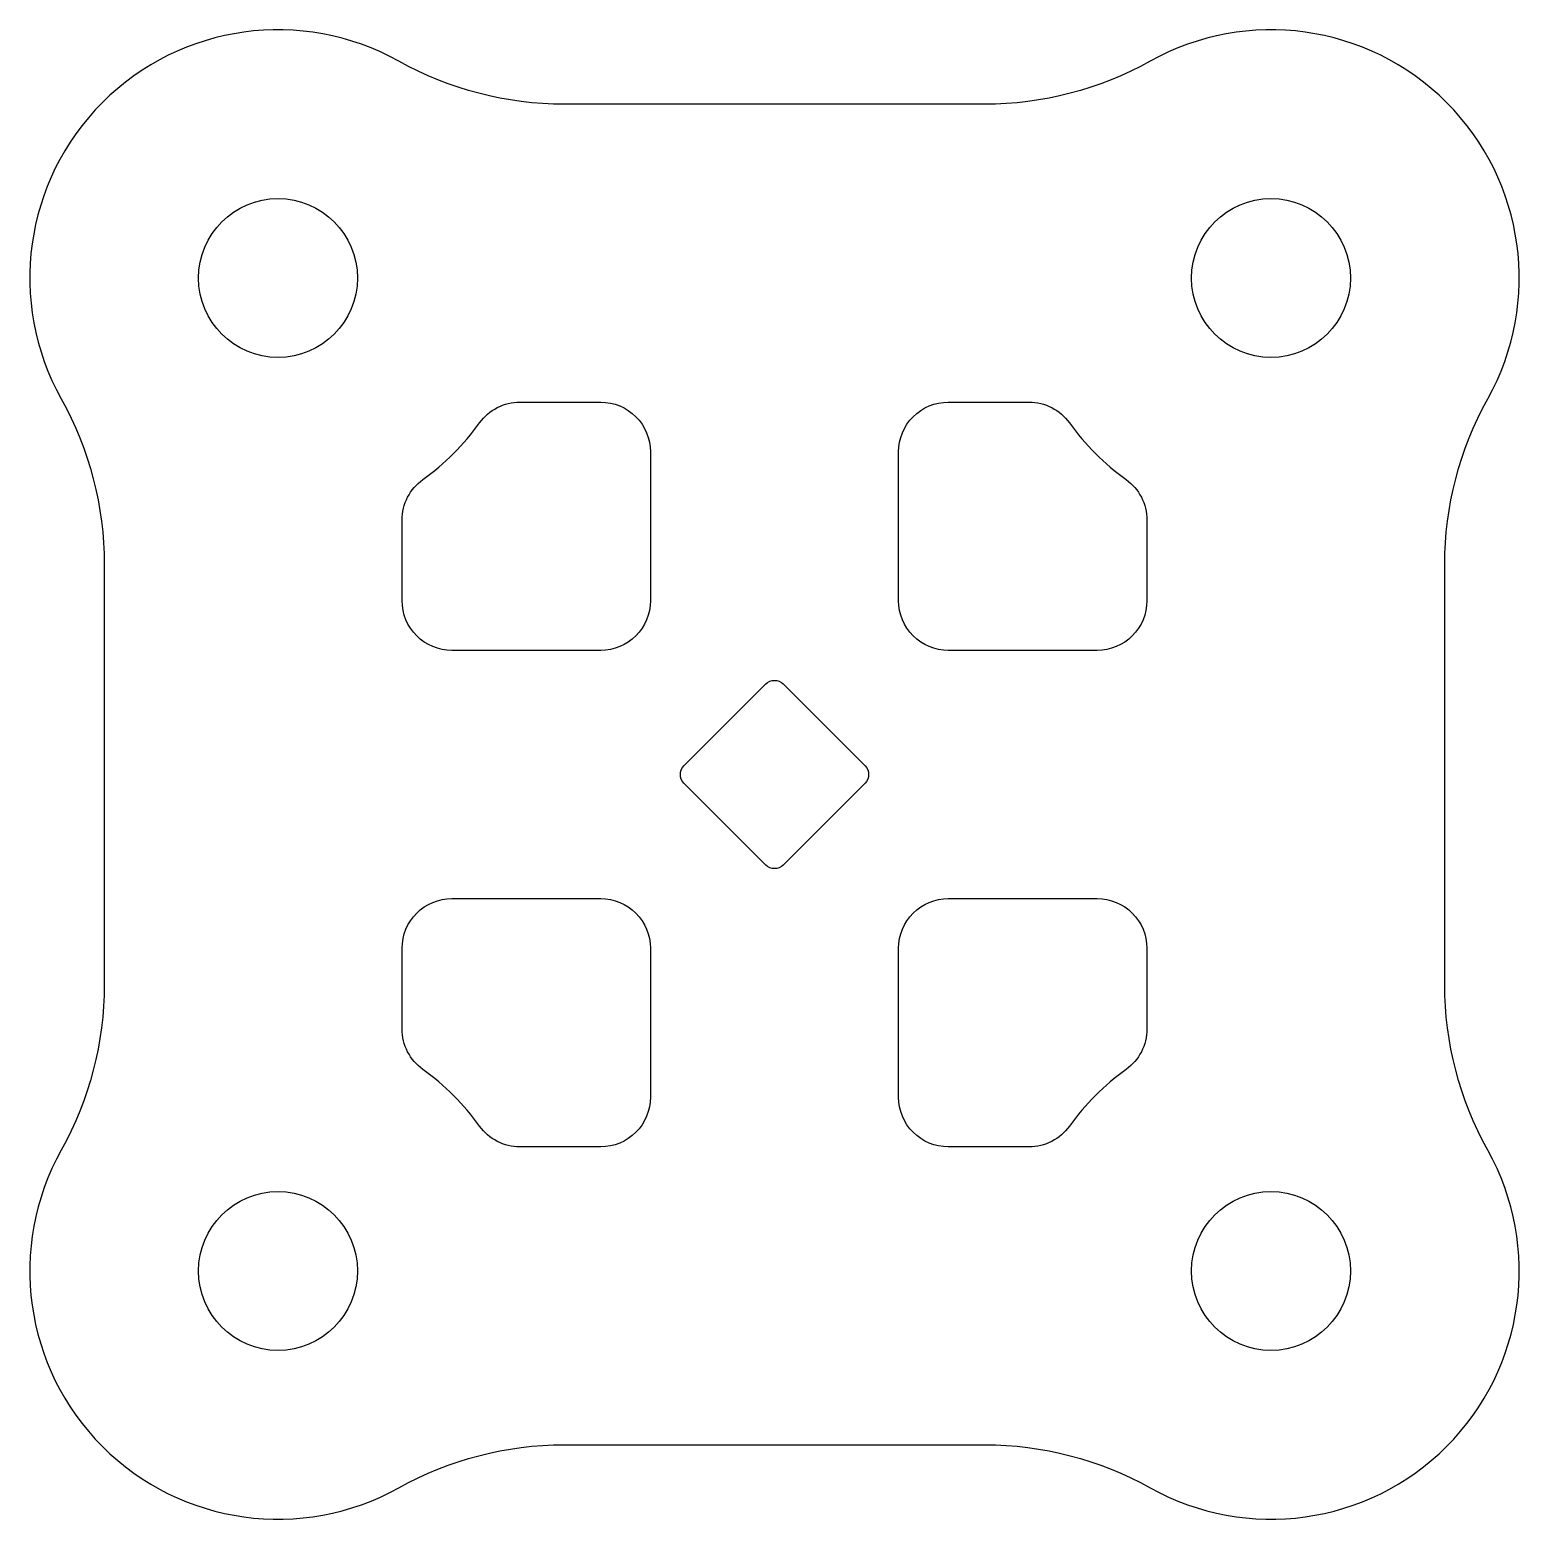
# Model space of a CAD drawing. Header units: millimetres. Extents: x -15 to 15, y -15 to 15.
import ezdxf

# ---------------------------------------------------------------- set-up
doc = ezdxf.new("R2010")
doc.units = ezdxf.units.MM
doc.layers.get('0').update_dxf_attribs({"linetype": 'CONTINUOUS'})

msp = doc.modelspace()

# ---------------------------------------------------------------- linework, layer by layer
for points in [[(4.231, 13.5), (-4.231, 13.5, -0.127872), (-7.565, 14.367, 0.755581), (-14.367, 7.565, -0.127872), (-13.5, 4.231), (-13.5, -4.231, -0.127872), (-14.367, -7.565, 0.755581), (-7.565, -14.367, -0.127872), (-4.231, -13.5), (4.231, -13.5, -0.127872), (7.565, -14.367, 0.755581), (14.367, -7.565, -0.127872), (13.5, -4.231), (13.5, 4.231, -0.127872), (14.367, 7.565, 0.755581), (7.565, 14.367, -0.127872)], [(6.5, 2.5), (3.5, 2.5, -0.414214), (2.5, 3.5), (2.5, 6.5, -0.414214), (3.5, 7.5), (5.127, 7.5, -0.241531), (5.939, 7.083, 0.081465), (7.083, 5.939, -0.241531), (7.5, 5.127), (7.5, 3.5, -0.414214)], [(-2.5, 6.5), (-2.5, 3.5, -0.414214), (-3.5, 2.5), (-6.5, 2.5, -0.414214), (-7.5, 3.5), (-7.5, 5.127, -0.241531), (-7.083, 5.939, 0.081465), (-5.939, 7.083, -0.241531), (-5.127, 7.5), (-3.5, 7.5, -0.414214)], [(0.177, 1.823), (1.823, 0.177, -0.414214), (1.823, -0.177), (0.177, -1.823, -0.414214), (-0.177, -1.823), (-1.823, -0.177, -0.414214), (-1.823, 0.177), (-0.177, 1.823, -0.414214)], [(-6.5, -2.5), (-3.5, -2.5, -0.414214), (-2.5, -3.5), (-2.5, -6.5, -0.414214), (-3.5, -7.5), (-5.127, -7.5, -0.241531), (-5.939, -7.083, 0.081465), (-7.083, -5.939, -0.241531), (-7.5, -5.127), (-7.5, -3.5, -0.414214)], [(2.5, -6.5), (2.5, -3.5, -0.414214), (3.5, -2.5), (6.5, -2.5, -0.414214), (7.5, -3.5), (7.5, -5.127, -0.241531), (7.083, -5.939, 0.081465), (5.939, -7.083, -0.241531), (5.127, -7.5), (3.5, -7.5, -0.414214)]]:
    msp.add_lwpolyline(points, format="xyb", close=True)
for centre in [(-10, 10), (10, 10), (-10, -10), (10, -10)]:
    msp.add_circle(centre, 1.6)

doc.saveas('drawing.dxf')
